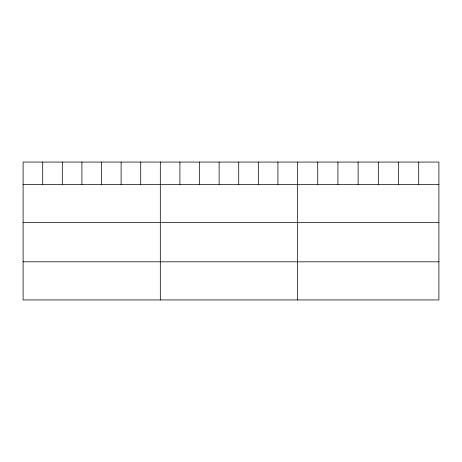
<?xml version="1.0" encoding="UTF-8"?>
<svg xmlns="http://www.w3.org/2000/svg" width="462" height="462" viewBox="0 0 462 462"><rect width="100%" height="100%" fill="white"/><g stroke="black" fill="none" stroke-linecap="round" stroke-linejoin="round"><path stroke-width="0.69" d="M438.9 184.378L438.9 299.942L23.1 299.942L23.1 162.058L438.9 162.058L438.9 184.378L23.1 184.378M23.1 222.511L438.9 222.511M23.1 261.81L438.9 261.81M418.705 162.058L418.705 184.378M398.51 162.058L398.51 184.378M378.314 162.058L378.314 184.378M358.114 162.058L358.114 184.378M337.918 162.058L337.918 184.378M317.723 162.058L317.723 184.378M297.528 162.058L297.528 299.942M277.928 162.058L277.928 184.378M258.322 162.058L258.322 184.378M238.721 162.058L238.721 184.378M219.121 162.058L219.121 184.378M199.52 162.058L199.52 184.378M179.914 162.058L179.914 184.378M160.314 162.058L160.314 299.942M140.714 162.058L140.714 184.378M121.108 162.058L121.108 184.378M101.507 162.058L101.507 184.378M81.907 162.058L81.907 184.378M62.306 162.058L62.306 184.378M42.7 162.058L42.7 184.378"/></g></svg>
